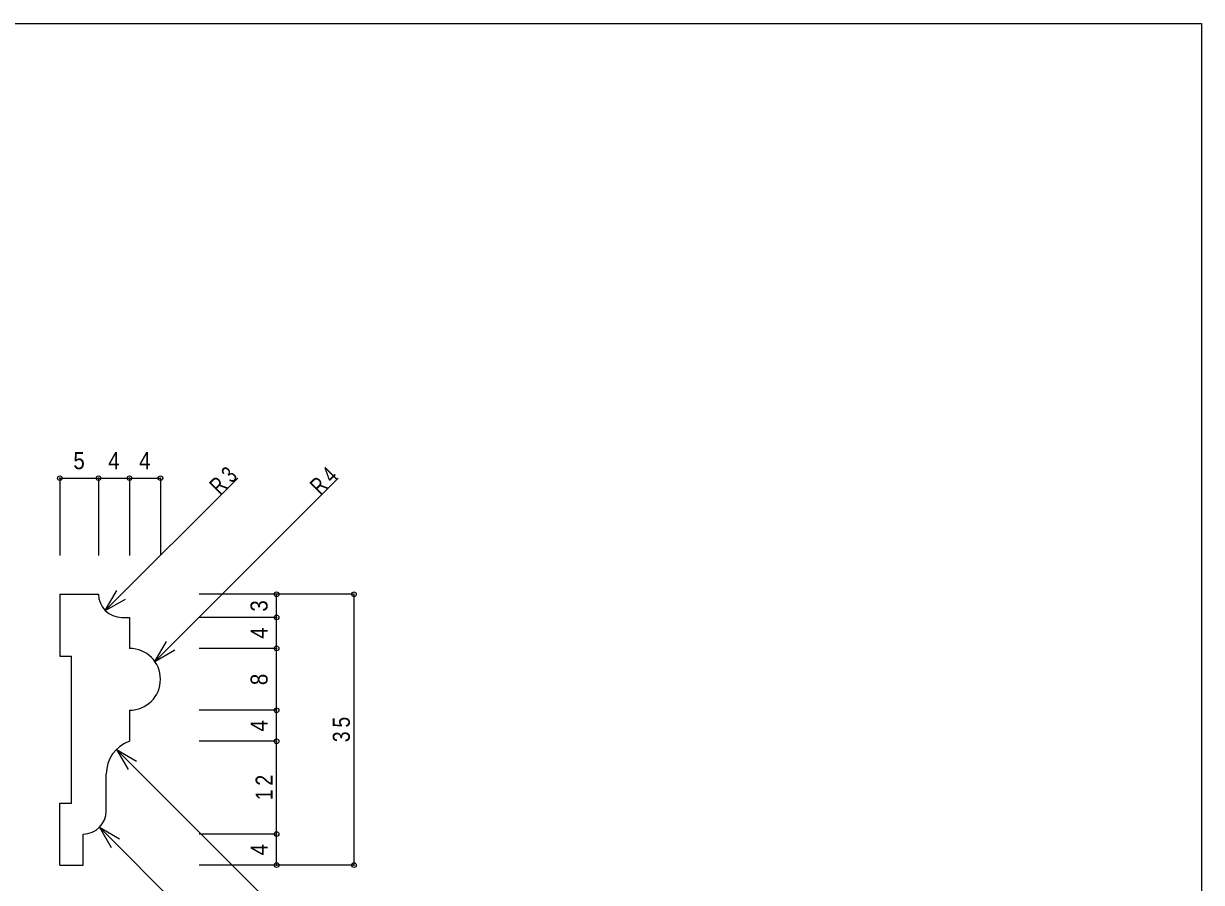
# Model space of a CAD drawing. Units: millimetres on the paper. Extents: x -141 to 141, y -98 to 98.
# Drawn here: x -11.2 to 141, y -13.5 to 97.5 of the extents above; entities that cross this region are included whole.
import ezdxf
from ezdxf.enums import TextEntityAlignment as Align

# ---------------------------------------------------------------- set-up
doc = ezdxf.new("R2010")
doc.units = ezdxf.units.MM
doc.header["$PDMODE"] = 32
doc.header["$PDSIZE"] = 0.6
for name, color, linetype, lineweight in [('0-0_ＫＢ製品', 2, 'Continuous', 9), ('0-3_寸法', 4, 'Continuous', 9), ('0-4_引出線字', 4, 'Continuous', 9), ('F-0_図面枠', 5, 'Continuous', 9)]:
    doc.layers.add(name, color=color, linetype=linetype, lineweight=lineweight)
doc.styles.add('HGｺﾞｼｯｸM', font='')
doc.styles.get('HGｺﾞｼｯｸM').set_extended_font_data('HGｺﾞｼｯｸM')

msp = doc.modelspace()

# ---------------------------------------------------------------- linework, layer by layer
at = {"layer": '0-0_ＫＢ製品'}
for p, q in [((-6.5, 23.75), (-6.5, 15.75)), ((-6.5, 23.75), (-1.5, 23.75)), ((1.5, 20.75), (2.5, 20.75)), ((2.5, 20.75), (2.5, 16.75)), ((-6.5, 15.75), (-5, 15.75)), ((2.5, 8.75), (2.5, 4.75)), ((-0.5, -4.25), (-0.5, 0.507)), ((-6.5, -11.25), (-6.5, -3.25))]:
    msp.add_line(p, q, dxfattribs=at)
for points in [[(-6.5, -3.25), (-5, -3.25), (-5, 15.75)], [(-6.5, -11.25), (-3.5, -11.25), (-3.5, -7.25)]]:
    msp.add_lwpolyline(points, dxfattribs=at)
for centre, radius, start, end in [((1.5, 23.75), 3, 180, 270), ((2.5, 12.75), 4, 270, 90), ((4, 0.507), 4.5, 109.47122, 180), ((-3.5, -4.25), 3, 270.00085, 0)]:
    msp.add_arc(centre, radius, start, end, dxfattribs=at)
at = {"layer": '0-3_寸法'}
for p, q in [((-6.5, 38.75), (-1.5, 38.75)), ((-6.5, 38.75), (-6.5, 28.75)), ((-1.5, 38.75), (-1.5, 28.75)), ((-1.5, 38.75), (2.5, 38.75)), ((2.5, 38.75), (2.5, 28.75)), ((2.5, 38.75), (6.5, 38.75)), ((6.5, 38.75), (6.5, 28.75)), ((21.5, 23.75), (11.5, 23.75)), ((21.5, 20.75), (21.5, 23.75)), ((31.5, 23.75), (21.5, 23.75)), ((31.5, 23.75), (31.5, -11.25)), ((21.5, 20.75), (11.5, 20.75)), ((21.5, 16.75), (21.5, 20.75)), ((21.5, 16.75), (11.5, 16.75)), ((21.5, 8.75), (21.5, 16.75)), ((21.5, 8.75), (11.5, 8.75)), ((21.5, 4.75), (21.5, 8.75)), ((21.5, 4.75), (11.5, 4.75)), ((21.5, -7.25), (21.5, 4.75)), ((21.5, -7.25), (11.5, -7.25)), ((21.5, -11.25), (21.5, -7.25)), ((21.5, -11.25), (11.5, -11.25)), ((31.5, -11.25), (21.5, -11.25))]:
    msp.add_line(p, q, dxfattribs=at)
for p in [(-6.5, 38.75), (-1.5, 38.75), (2.5, 38.75), (6.5, 38.75), (21.5, 23.75), (31.5, 23.75), (21.5, 20.75), (21.5, 16.75), (21.5, 8.75), (21.5, 4.75), (21.5, -7.25), (21.5, -11.25), (31.5, -11.25)]:
    msp.add_point(p, dxfattribs=at)
at = {"layer": '0-4_引出線字'}
for p, q in [((-0.621, 21.629), (16.5, 38.75)), ((5.772, 15.051), (29.471, 38.75)), ((-0.621, 21.629), (0.879, 24.227)), ((-0.621, 21.629), (1.977, 23.129)), ((5.772, 15.051), (7.272, 17.649)), ((5.772, 15.051), (8.37, 16.551)), ((0.818, 3.689), (3.416, 2.189)), ((0.818, 3.689), (2.318, 1.091)), ((0.818, 3.689), (30.757, -26.25)), ((-1.379, -6.371), (1.219, -7.871)), ((-1.379, -6.371), (0.121, -8.969)), ((-1.379, -6.371), (18.5, -26.25))]:
    msp.add_line(p, q, dxfattribs=at)
at = {"layer": 'F-0_図面枠'}
for p, q in [((-141, 97.5), (141, 97.5)), ((141, 97.5), (141, -97.5))]:
    msp.add_line(p, q, dxfattribs=at)

# ---------------------------------------------------------------- texts
at = {"layer": '0-3_寸法', "color": 7, "style": 'HGｺﾞｼｯｸM', "width": 0.9}
for s, p in [('5', (-4.75, 39.25)), ('4', (-0.25, 39.25)), ('4', (3.75, 39.25))]:
    msp.add_text(s, height=2.199, dxfattribs=at).set_placement(p, align=Align.BOTTOM_LEFT)
for s, p in [('3', (21, 21.5)), ('4', (21, 18)), ('8', (21, 12)), ('4', (21, 6)), ('4', (21, -10))]:
    msp.add_text(s, height=2.199, rotation=90, dxfattribs=at).set_placement(p, align=Align.BOTTOM_LEFT)
at = {"layer": '0-3_寸法', "color": 7, "char_height": 2.199, "attachment_point": 7, "rotation": 90, "style": 'HGｺﾞｼｯｸM'}
for s, insert in [('\\T1.36;\\W0.85;35', (31, 4.625)), ('\\T1.36;\\W0.85;12', (21, -2.875))]:
    msp.add_mtext(s, dxfattribs=dict(at, insert=insert))
at = {"layer": '0-4_引出線字', "color": 7, "char_height": 2.199, "attachment_point": 7, "rotation": 45, "style": 'HGｺﾞｼｯｸM'}
for s, insert in [('\\T1.36;\\W0.75;R3', (14.202, 36.452)), ('\\T1.36;\\W0.75;R4', (27.173, 36.452))]:
    msp.add_mtext(s, dxfattribs=dict(at, insert=insert))

doc.saveas('drawing.dxf')
